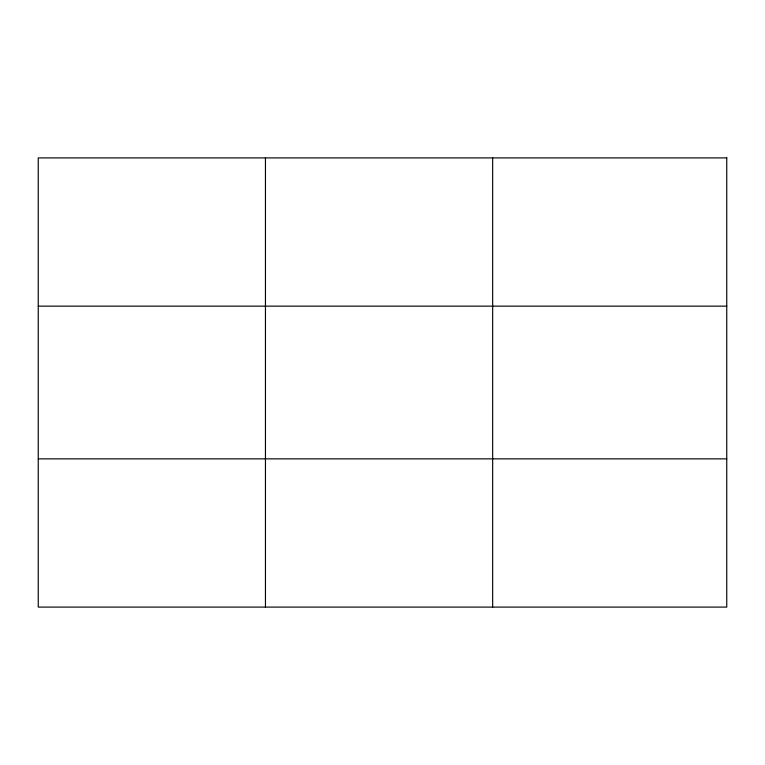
<?xml version="1.0" encoding="UTF-8"?>
<svg xmlns="http://www.w3.org/2000/svg" width="765" height="765" viewBox="0 0 765 765"><rect width="100%" height="100%" fill="white"/><g stroke="black" fill="none" stroke-linecap="round" stroke-linejoin="round"><path stroke-width="1.15" d="M265.455 157.906L265.455 607.094M492.66 157.906L492.66 607.094M38.25 306.143L726.75 306.143M38.25 458.857L726.75 458.857M726.75 157.906L726.75 607.094L38.25 607.094L38.25 157.906L726.75 157.906"/></g></svg>
